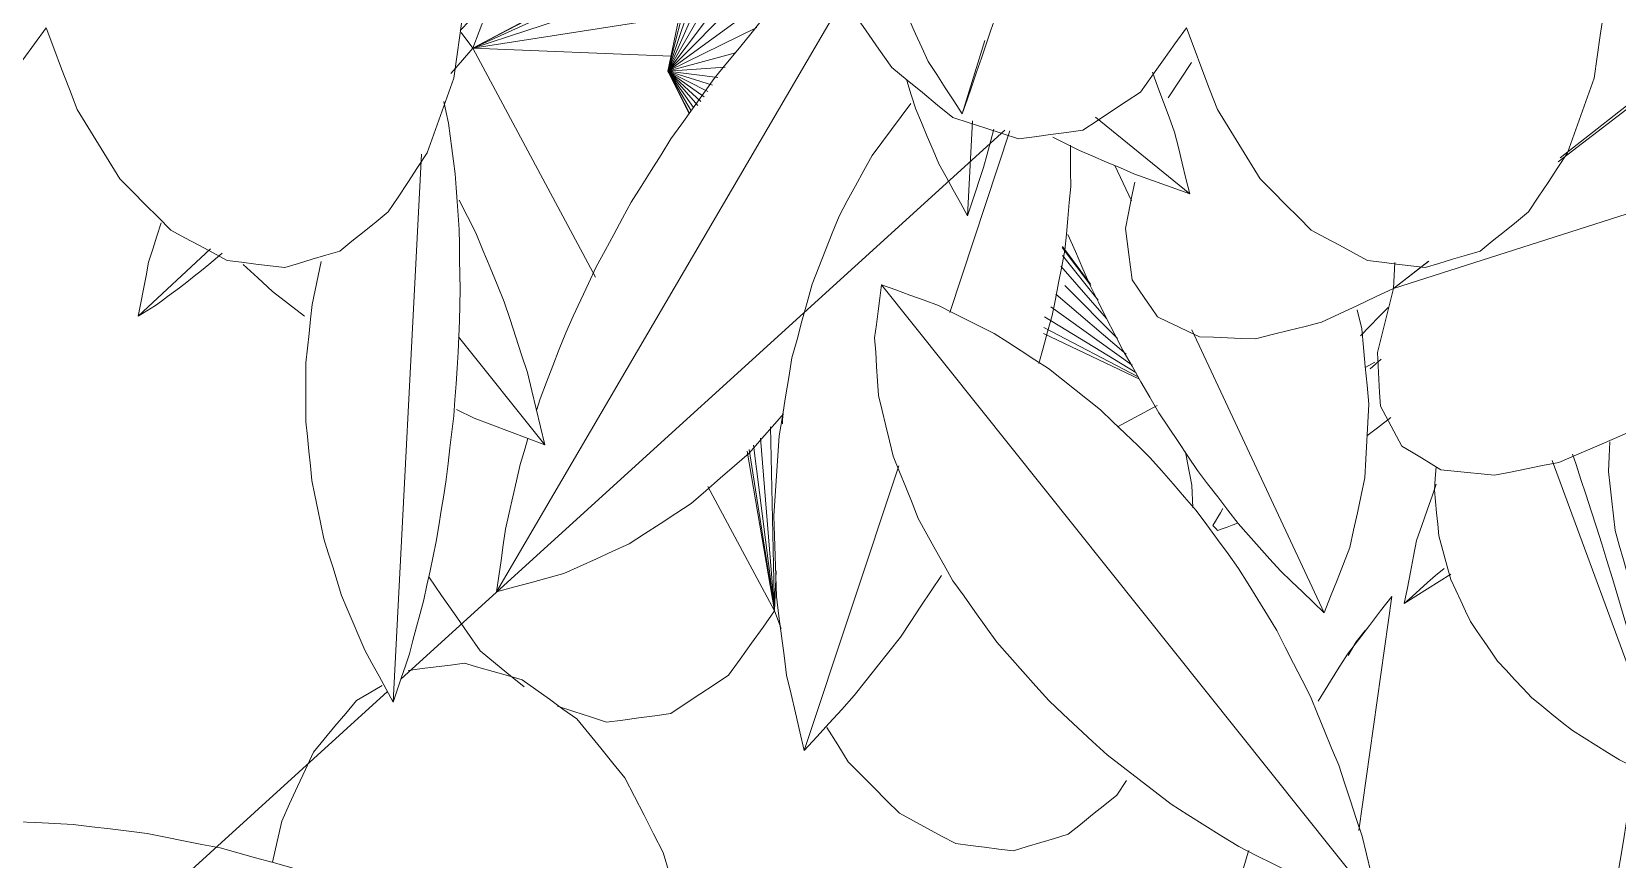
# Model space of a CAD drawing. Header units: metres. Extents: x 13.9 to 26.7, y -0.2 to 3.2.
# Drawn here: x 21.2077 to 21.3138, y 0.5195 to 0.5748 of the extents above; entities that cross this region are included whole.
import ezdxf

# ---------------------------------------------------------------- set-up
doc = ezdxf.new("R2010")
doc.units = ezdxf.units.M
doc.layers.add('Importações nas famílias', color=10, linetype='Continuous', lineweight=5)
doc.layers.add('Vegetação', color=7, linetype='Continuous', lineweight=5)

# ---------------------------------------------------------------- blocks, each defined once
blk = doc.blocks.new('Planta_pergolado_12200 - plantas pergolado_skp_Component_12-V2603-Corte 1')
at = {"layer": 'Importações nas famílias'}
for p, q in [((21.23654, 0.5819), (21.23741, 0.58222)), ((21.23741, 0.58222), (21.23832, 0.58245)), ((21.23645, 0.57589), (21.24076, 0.57991)), ((21.21486, 0.55581), (21.21969, 0.56031))]:
    blk.add_line(p, q, dxfattribs=at)
at = {"layer": 'Importações nas famílias', "flags": 128}
for points in [[(21.24072, 0.57935), (21.24001, 0.57861), (21.23929, 0.57786)], [(21.23929, 0.57786), (21.23854, 0.57711), (21.2378, 0.57635), (21.23705, 0.57559), (21.23639, 0.57492)], [(21.21556, 0.55943), (21.21584, 0.5603), (21.21611, 0.56117), (21.21639, 0.56205)], [(21.22047, 0.56003), (21.22016, 0.55977), (21.21958, 0.55928)], [(21.21486, 0.55581), (21.21503, 0.55671), (21.21521, 0.55762), (21.21539, 0.55852), (21.21556, 0.55943)], [(21.21958, 0.55928), (21.21909, 0.55888), (21.2186, 0.55849), (21.21811, 0.55809), (21.21762, 0.5577)], [(21.21762, 0.5577), (21.21722, 0.55741), (21.21682, 0.55712), (21.21643, 0.55682), (21.21603, 0.55653)], [(21.21603, 0.55653), (21.21574, 0.55635), (21.21544, 0.55617), (21.21515, 0.55599), (21.21486, 0.55581)]]:
    blk.add_lwpolyline(points, dxfattribs=at)
blk = doc.blocks.new('Planta_pergolado_12200 - plantas pergolado_skp_Component_12-V530-Corte 1')
at = {"layer": 'Importações nas famílias'}
blk.add_line((16.72985, 0.7385), (16.72796, 0.77516), dxfattribs=at)
at = {"layer": 'Importações nas famílias', "flags": 128}
for points in [[(16.72647, 0.77867), (16.72632, 0.77795), (16.72616, 0.77722)], [(16.72616, 0.77722), (16.72605, 0.77637), (16.72593, 0.77553), (16.72582, 0.77469), (16.72571, 0.77384)], [(16.72571, 0.77384), (16.72564, 0.77291), (16.72558, 0.77198), (16.72551, 0.77104), (16.72544, 0.77011)], [(16.72544, 0.77011), (16.72543, 0.76911), (16.72541, 0.7681), (16.72539, 0.7671), (16.72537, 0.7661)], [(16.73528, 0.7651), (16.73508, 0.76605), (16.73488, 0.76701), (16.73468, 0.76797)], [(16.72537, 0.7661), (16.7254, 0.76505), (16.72543, 0.76401), (16.72546, 0.76296), (16.7255, 0.76191)], [(16.73569, 0.7612), (16.73558, 0.76217), (16.73548, 0.76315), (16.73538, 0.76412), (16.73528, 0.7651)], [(16.7255, 0.76191), (16.72557, 0.76084), (16.72565, 0.75978), (16.72573, 0.75871), (16.72581, 0.75764)], [(16.73569, 0.75725), (16.73569, 0.75824), (16.73569, 0.75923), (16.73569, 0.76021), (16.73569, 0.7612)], [(16.72581, 0.75764), (16.72593, 0.75658), (16.72606, 0.75551), (16.72618, 0.75445), (16.72631, 0.75339)], [(16.73529, 0.75332), (16.73539, 0.7543), (16.73549, 0.75529), (16.73559, 0.75627), (16.73569, 0.75725)], [(16.72631, 0.75339), (16.72647, 0.75235), (16.72664, 0.75132), (16.72681, 0.75029), (16.72698, 0.74925)], [(16.7345, 0.74943), (16.73469, 0.75041), (16.73489, 0.75138), (16.73509, 0.75235), (16.73529, 0.75332)], [(16.72698, 0.74925), (16.72718, 0.74827), (16.72739, 0.74729), (16.7276, 0.74631), (16.7278, 0.74533)], [(16.73331, 0.74564), (16.73361, 0.74659), (16.7339, 0.74754), (16.7342, 0.74849), (16.7345, 0.74943)], [(16.73176, 0.74198), (16.73215, 0.7429), (16.73254, 0.74381), (16.73293, 0.74473), (16.73331, 0.74564)], [(16.7278, 0.74533), (16.72805, 0.74443), (16.72829, 0.74353), (16.72853, 0.74262), (16.72877, 0.74172)], [(16.72877, 0.74172), (16.72904, 0.74092), (16.72931, 0.74011), (16.72958, 0.7393), (16.72985, 0.7385)], [(16.72985, 0.7385), (16.73033, 0.73937), (16.7308, 0.74024), (16.73128, 0.74111), (16.73176, 0.74198)]]:
    blk.add_lwpolyline(points, dxfattribs=at)
blk = doc.blocks.new('Planta_pergolado_12200 - plantas pergolado_skp_Component_12-V2605-Corte 1')
at = {"layer": 'Importações nas famílias'}
for p, q in [((21.25663, 0.59058), (21.25736, 0.59062)), ((21.25563, 0.5881), (21.2536, 0.58975)), ((21.25971, 0.57973), (21.2592, 0.58035)), ((21.28518, 0.56399), (21.27889, 0.56912))]:
    blk.add_line(p, q, dxfattribs=at)
at = {"layer": 'Importações nas famílias', "flags": 128}
for points in [[(21.2536, 0.58975), (21.25436, 0.58996), (21.25512, 0.59016), (21.25587, 0.59037), (21.25663, 0.59058)], [(21.25458, 0.58726), (21.25433, 0.58788), (21.25409, 0.5885), (21.25385, 0.58912), (21.2536, 0.58975)], [(21.2621, 0.5773), (21.2615, 0.57791), (21.26091, 0.57852), (21.26031, 0.57912), (21.25971, 0.57973)], [(21.28268, 0.57214), (21.28305, 0.57114), (21.28342, 0.57013), (21.2838, 0.56913), (21.28417, 0.56812)], [(21.2778, 0.5669), (21.27692, 0.56735), (21.27603, 0.56779)], [(21.28417, 0.56812), (21.28442, 0.56709), (21.28468, 0.56606), (21.28493, 0.56502), (21.28518, 0.56399)], [(21.28145, 0.56534), (21.28054, 0.56573), (21.27962, 0.56612), (21.27871, 0.56651), (21.2778, 0.5669)], [(21.28518, 0.56399), (21.28425, 0.56433), (21.28332, 0.56467), (21.28238, 0.565), (21.28145, 0.56534)]]:
    blk.add_lwpolyline(points, dxfattribs=at)
blk = doc.blocks.new('Planta_pergolado_12200 - plantas pergolado_skp_Component_16-V2607-Corte 1')
for name in ['Planta_pergolado_12200 - plantas pergolado_skp_Component_12-V2605-Corte 1', 'Planta_pergolado_12200 - plantas pergolado_skp_Component_12-V2603-Corte 1']:
    blk.add_blockref(name, (0, 0))
at = {"extrusion": (0, 0, -1), "zscale": -0.9999999999999999}
blk.add_blockref('Planta_pergolado_12200 - plantas pergolado_skp_Component_12-V530-Corte 1', (-37.96177, -0.2085), dxfattribs=at)
blk = doc.blocks.new('Planta_pergolado_12200 - plantas pergolado_skp_Component_12-V338-Corte 1')
at = {"layer": 'Importações nas famílias'}
blk.add_line((16.61623, 1.18136), (16.6159, 1.18771), dxfattribs=at)
at = {"layer": 'Importações nas famílias', "flags": 128}
for points in [[(16.61969, 1.1885), (16.61999, 1.18945), (16.62028, 1.1904)], [(16.61814, 1.18484), (16.61853, 1.18576), (16.61892, 1.18667), (16.6193, 1.18759), (16.61969, 1.1885)], [(16.61446, 1.18716), (16.61467, 1.18639), (16.61491, 1.18548), (16.61515, 1.18458)], [(16.61515, 1.18458), (16.61542, 1.18378), (16.61569, 1.18297), (16.61596, 1.18217), (16.61623, 1.18136)], [(16.61623, 1.18136), (16.6167, 1.18223), (16.61718, 1.1831), (16.61766, 1.18397), (16.61814, 1.18484)]]:
    blk.add_lwpolyline(points, dxfattribs=at)
blk = doc.blocks.new('Planta_pergolado_12200 - plantas pergolado_skp_Component_16-V2611-Corte 1')
at = {"extrusion": (0, 0, -1), "zscale": -0.9999999999999996}
blk.add_blockref('Planta_pergolado_12200 - plantas pergolado_skp_Component_12-V338-Corte 1', (-37.88655, -0.61883), dxfattribs=at)
blk = doc.blocks.new('Planta_pergolado_12200 - plantas pergolado_skp_Component_12-V2654-Corte 1')
at = {"layer": 'Importações nas famílias'}
for p, q in [((21.29649, 0.52141), (21.29869, 0.53707)), ((21.29691, 0.53479), (21.29632, 0.53403)), ((21.29632, 0.53403), (21.29578, 0.53311)), ((21.28909, 0.51995), (21.28913, 0.52007)), ((21.29363, 0.50111), (21.29586, 0.51696)), ((21.28641, 0.49961), (21.28633, 0.50038))]:
    blk.add_line(p, q, dxfattribs=at)
at = {"layer": 'Importações nas famílias', "flags": 128}
for points in [[(21.29572, 0.5332), (21.29646, 0.53417), (21.2972, 0.53513), (21.29794, 0.5361), (21.29869, 0.53707)], [(21.29376, 0.53007), (21.29441, 0.53111), (21.29507, 0.53215), (21.29572, 0.5332)], [(21.28772, 0.51516), (21.28806, 0.51635), (21.2884, 0.51755), (21.28874, 0.51875), (21.28909, 0.51995)], [(21.28679, 0.51026), (21.28702, 0.51148), (21.28725, 0.51271), (21.28748, 0.51393), (21.28772, 0.51516)], [(21.28633, 0.50532), (21.28645, 0.50655), (21.28656, 0.50779), (21.28668, 0.50902), (21.28679, 0.51026)], [(21.28633, 0.50038), (21.28633, 0.50161), (21.28633, 0.50285), (21.28633, 0.50408), (21.28633, 0.50532)]]:
    blk.add_lwpolyline(points, dxfattribs=at)
blk = doc.blocks.new('Planta_pergolado_12200 - plantas pergolado_skp_Component_12-V94-Corte 1')
at = {"layer": 'Importações nas famílias'}
for p, q in [((16.66059, 0.42591), (16.66699, 0.44325)), ((16.66161, 0.4228), (16.66249, 0.42323))]:
    blk.add_line(p, q, dxfattribs=at)
at = {"layer": 'Importações nas famílias', "flags": 128}
for points in [[(16.66562, 0.44369), (16.66539, 0.443), (16.66506, 0.442), (16.66473, 0.44101)], [(16.67486, 0.44128), (16.6748, 0.44206), (16.67475, 0.44284)], [(16.67456, 0.43823), (16.67464, 0.43899), (16.67471, 0.43975), (16.67479, 0.44052), (16.67486, 0.44128)], [(16.66473, 0.44101), (16.66438, 0.4399), (16.66402, 0.43879), (16.66367, 0.43768), (16.66332, 0.43656)], [(16.67376, 0.43529), (16.67396, 0.43602), (16.67416, 0.43676), (16.67436, 0.43749), (16.67456, 0.43823)], [(16.66332, 0.43656), (16.66296, 0.43536), (16.6626, 0.43416), (16.66224, 0.43296), (16.66187, 0.43176)], [(16.67244, 0.43248), (16.67277, 0.43318), (16.6731, 0.43388), (16.67343, 0.43458), (16.67376, 0.43529)], [(16.66187, 0.43176), (16.66151, 0.4305), (16.66114, 0.42924), (16.66078, 0.42798), (16.66041, 0.42671)], [(16.67063, 0.42984), (16.67109, 0.4305), (16.67154, 0.43116), (16.67199, 0.43182), (16.67244, 0.43248)], [(16.66836, 0.4274), (16.66893, 0.42801), (16.6695, 0.42862), (16.67007, 0.42923), (16.67063, 0.42984)], [(16.66563, 0.42519), (16.66631, 0.42574), (16.667, 0.4263), (16.66768, 0.42685), (16.66836, 0.4274)], [(16.66249, 0.42323), (16.66328, 0.42372), (16.66406, 0.42421), (16.66485, 0.4247), (16.66563, 0.42519)]]:
    blk.add_lwpolyline(points, dxfattribs=at)
blk = doc.blocks.new('Planta_pergolado_12200 - plantas pergolado_skp_Component_17-V2655-Corte 1')
at = {"layer": 'Importações nas famílias'}
for p, q in [((21.32161, 0.57522), (21.30982, 0.56614)), ((21.30994, 0.5664), (21.32135, 0.57534)), ((21.2988, 0.55766), (21.3338, 0.56886)), ((21.30117, 0.55949), (21.2988, 0.55766)), ((21.2988, 0.55766), (21.30112, 0.55948)), ((21.29889, 0.55941), (21.2988, 0.55766))]:
    blk.add_line(p, q, dxfattribs=at)
at = {"layer": 'Importações nas famílias', "flags": 128}
for points in [[(21.28374, 0.57042), (21.28451, 0.5716), (21.28529, 0.57278)], [(21.28088, 0.56167), (21.28109, 0.56271), (21.28129, 0.56375), (21.2815, 0.56478)], [(21.28133, 0.55824), (21.28122, 0.5591), (21.28111, 0.55995), (21.28099, 0.56081), (21.28088, 0.56167)], [(21.28302, 0.55577), (21.2826, 0.55639), (21.28218, 0.557), (21.28175, 0.55762), (21.28133, 0.55824)], [(21.2988, 0.55766), (21.2976, 0.5571), (21.2964, 0.55653), (21.2952, 0.55597), (21.294, 0.55541)], [(21.29773, 0.55339), (21.298, 0.55446), (21.29827, 0.55553), (21.29853, 0.5566), (21.2988, 0.55766)], [(21.28583, 0.55443), (21.28513, 0.55476), (21.28443, 0.5551), (21.28372, 0.55543), (21.28302, 0.55577)], [(21.294, 0.55541), (21.2929, 0.55513), (21.29179, 0.55485), (21.29069, 0.55458), (21.28958, 0.5543)], [(21.28958, 0.5543), (21.28864, 0.55433), (21.28771, 0.55436), (21.28677, 0.5544), (21.28583, 0.55443)], [(21.29793, 0.5498), (21.29788, 0.5507), (21.29783, 0.5516), (21.29778, 0.5525), (21.29773, 0.55339)], [(21.29937, 0.54712), (21.29901, 0.54779), (21.29865, 0.54846), (21.29829, 0.54913), (21.29793, 0.5498)], [(21.30197, 0.54554), (21.30132, 0.54594), (21.30067, 0.54633), (21.30002, 0.54673), (21.29937, 0.54712)], [(21.31461, 0.54807), (21.31342, 0.54756), (21.31224, 0.54705), (21.31105, 0.54654), (21.30986, 0.54603)], [(21.30555, 0.54517), (21.30466, 0.54527), (21.30376, 0.54536), (21.30287, 0.54545), (21.30197, 0.54554)], [(21.30986, 0.54603), (21.30878, 0.54582), (21.30771, 0.5456), (21.30663, 0.54539), (21.30555, 0.54517)]]:
    blk.add_lwpolyline(points, dxfattribs=at)
blk = doc.blocks.new('Planta_pergolado_12200 - plantas pergolado_skp_Component_16-V2656-Corte 1')
for name in ['Planta_pergolado_12200 - plantas pergolado_skp_Component_17-V2655-Corte 1', 'Planta_pergolado_12200 - plantas pergolado_skp_Component_12-V2654-Corte 1']:
    blk.add_blockref(name, (0, 0))
at = {"extrusion": (0, 0, -1), "zscale": -1}
blk.add_blockref('Planta_pergolado_12200 - plantas pergolado_skp_Component_12-V94-Corte 1', (-37.9764, 0.1029), dxfattribs=at)
blk = doc.blocks.new('Planta_pergolado_12200 - plantas pergolado_skp_-V2661-Corte 1')
at = {"layer": 'Importações nas famílias'}
for p, q in [((21.27281, 0.56826), (21.23246, 0.53156)), ((21.23153, 0.53071), (21.21105, 0.51208))]:
    blk.add_line(p, q, dxfattribs=at)
blk.add_blockref('Planta_pergolado_12200 - plantas pergolado_skp_Component_16-V2656-Corte 1', (0, 0))
blk = doc.blocks.new('Planta_pergolado_12200 - plantas pergolado_skp_-V2662-Corte 1')
for name in ['Planta_pergolado_12200 - plantas pergolado_skp_-V2661-Corte 1', 'Planta_pergolado_12200 - plantas pergolado_skp_Component_16-V2611-Corte 1', 'Planta_pergolado_12200 - plantas pergolado_skp_Component_16-V2607-Corte 1']:
    blk.add_blockref(name, (0, 0))
blk = doc.blocks.new('Planta_pergolado_12200 - plantas pergolado_skp_Component_12-V154-Corte 1')
at = {"layer": 'Importações nas famílias'}
for p, q in [((16.62168, 0.59755), (16.62189, 0.5966)), ((16.61658, 0.57757), (16.61507, 0.58247))]:
    blk.add_line(p, q, dxfattribs=at)
at = {"layer": 'Importações nas famílias', "flags": 128}
for points in [[(16.62189, 0.5966), (16.62194, 0.59561), (16.62199, 0.59463), (16.62204, 0.59365), (16.62209, 0.59266)], [(16.62209, 0.59266), (16.62198, 0.59167), (16.62186, 0.59068), (16.62175, 0.58969), (16.62164, 0.5887)], [(16.62164, 0.5887), (16.62136, 0.58773), (16.62109, 0.58675), (16.62082, 0.58578), (16.62055, 0.5848)], [(16.61402, 0.58505), (16.61371, 0.58599), (16.6134, 0.5869)], [(16.6153, 0.58129), (16.61498, 0.58223), (16.61466, 0.58317), (16.61434, 0.58411), (16.61402, 0.58505)], [(16.62055, 0.5848), (16.62012, 0.58387), (16.6197, 0.58293), (16.61928, 0.582), (16.61885, 0.58106)], [(16.61658, 0.57757), (16.61626, 0.5785), (16.61594, 0.57943), (16.61562, 0.58036), (16.6153, 0.58129)], [(16.61885, 0.58106), (16.61828, 0.58019), (16.61772, 0.57932), (16.61715, 0.57844), (16.61658, 0.57757)]]:
    blk.add_lwpolyline(points, dxfattribs=at)
blk = doc.blocks.new('Planta_pergolado_12200 - plantas pergolado_skp_Component_16-V2686-Corte 1')
at = {"extrusion": (0, 0, -1), "zscale": -0.9999999999999998}
blk.add_blockref('Planta_pergolado_12200 - plantas pergolado_skp_Component_12-V154-Corte 1', (-37.88655, -0.00822), dxfattribs=at)
blk = doc.blocks.new('Planta_pergolado_12200 - plantas pergolado_skp_Component_17-V2714-Corte 1')
at = {"layer": 'Importações nas famílias', "flags": 128}
for points in [[(21.23596, 0.57174), (21.23617, 0.57317), (21.23638, 0.5746), (21.23658, 0.57603), (21.23679, 0.57746)], [(21.20563, 0.5708), (21.2064, 0.57188), (21.20716, 0.57296), (21.20793, 0.57403), (21.2087, 0.57511)], [(21.2087, 0.57511), (21.20922, 0.57374), (21.20974, 0.57237), (21.21026, 0.571), (21.21078, 0.56963)], [(21.23419, 0.56673), (21.23463, 0.56798), (21.23508, 0.56924), (21.23552, 0.57049), (21.23596, 0.57174)], [(21.21078, 0.56963), (21.21149, 0.56847), (21.2122, 0.56732), (21.21292, 0.56616), (21.21363, 0.56501)], [(21.23159, 0.56279), (21.23224, 0.56377), (21.23289, 0.56476), (21.23354, 0.56575), (21.23419, 0.56673)], [(21.21363, 0.56501), (21.21448, 0.56415), (21.21534, 0.56329), (21.2162, 0.56243), (21.21705, 0.56157)], [(21.22834, 0.56017), (21.22915, 0.56083), (21.22997, 0.56148), (21.23078, 0.56213), (21.23159, 0.56279)], [(21.21705, 0.56157), (21.21799, 0.56106), (21.21893, 0.56056), (21.21987, 0.56005), (21.22082, 0.55954)], [(21.22467, 0.55907), (21.22559, 0.55934), (21.2265, 0.55962), (21.22742, 0.5599), (21.22834, 0.56017)], [(21.22082, 0.55954), (21.22178, 0.55942), (21.22274, 0.5593), (21.2237, 0.55918), (21.22467, 0.55907)]]:
    blk.add_lwpolyline(points, dxfattribs=at)
blk = doc.blocks.new('Planta_pergolado_12200 - plantas pergolado_skp_Component_16-V2715-Corte 1')
blk.add_blockref('Planta_pergolado_12200 - plantas pergolado_skp_Component_17-V2714-Corte 1', (0, 0))
blk = doc.blocks.new('Planta_pergolado_12200 - plantas pergolado_skp_Component_12-V97-Corte 1')
at = {"layer": 'Importações nas famílias'}
blk.add_line((16.61178, 0.38413), (16.62818, 0.33468), dxfattribs=at)
at = {"layer": 'Importações nas famílias', "flags": 128}
for points in [[(16.61178, 0.38413), (16.61155, 0.38321), (16.61132, 0.38229), (16.6111, 0.38137), (16.61087, 0.38045)], [(16.61505, 0.38285), (16.61423, 0.38317), (16.61342, 0.38349), (16.6126, 0.38381), (16.61178, 0.38413)], [(16.61817, 0.38078), (16.61739, 0.3813), (16.61661, 0.38182), (16.61583, 0.38233), (16.61505, 0.38285)], [(16.62105, 0.37798), (16.62033, 0.37868), (16.61961, 0.37938), (16.61889, 0.38008), (16.61817, 0.38078)], [(16.61087, 0.38045), (16.61075, 0.37947), (16.61063, 0.37849), (16.61051, 0.37751), (16.61039, 0.37653)], [(16.62363, 0.37451), (16.62299, 0.37538), (16.62234, 0.37624), (16.6217, 0.37711), (16.62105, 0.37798)], [(16.61039, 0.37653), (16.61038, 0.3755), (16.61038, 0.37447), (16.61037, 0.37344), (16.61036, 0.37242)], [(16.62585, 0.37045), (16.6253, 0.37146), (16.62474, 0.37248), (16.62419, 0.37349), (16.62363, 0.37451)], [(16.61036, 0.37242), (16.61046, 0.37135), (16.61056, 0.37029), (16.61066, 0.36922), (16.61075, 0.36816)], [(16.62765, 0.36589), (16.6272, 0.36703), (16.62675, 0.36817), (16.6263, 0.36931), (16.62585, 0.37045)], [(16.61075, 0.36816), (16.61096, 0.36707), (16.61117, 0.36599), (16.61138, 0.3649), (16.61159, 0.36381)], [(16.629, 0.36095), (16.62866, 0.36219), (16.62833, 0.36342), (16.62799, 0.36466), (16.62765, 0.36589)], [(16.61159, 0.36381), (16.6119, 0.36271), (16.61221, 0.36161), (16.61253, 0.36051), (16.61284, 0.35941)], [(16.62986, 0.35574), (16.62964, 0.35705), (16.62943, 0.35835), (16.62921, 0.35965), (16.629, 0.36095)], [(16.61284, 0.35941), (16.61326, 0.35831), (16.61367, 0.35721), (16.61409, 0.35611), (16.61451, 0.35501)], [(16.63021, 0.35039), (16.63012, 0.35173), (16.63003, 0.35307), (16.62995, 0.35441), (16.62986, 0.35574)], [(16.61451, 0.35501), (16.61502, 0.35392), (16.61553, 0.35283), (16.61605, 0.35174), (16.61656, 0.35066)], [(16.61656, 0.35066), (16.61717, 0.34959), (16.61777, 0.34853), (16.61838, 0.34746), (16.61899, 0.3464)], [(16.63004, 0.34501), (16.63008, 0.34635), (16.63012, 0.3477), (16.63017, 0.34904), (16.63021, 0.35039)], [(16.61899, 0.3464), (16.61968, 0.34537), (16.62037, 0.34435), (16.62106, 0.34332), (16.62175, 0.34229)], [(16.62936, 0.33973), (16.62953, 0.34105), (16.6297, 0.34237), (16.62987, 0.34369), (16.63004, 0.34501)], [(16.62175, 0.34229), (16.62252, 0.34131), (16.62329, 0.34033), (16.62406, 0.33935), (16.62483, 0.33837)], [(16.62818, 0.33468), (16.62848, 0.33595), (16.62877, 0.33721), (16.62906, 0.33847), (16.62936, 0.33973)], [(16.62483, 0.33837), (16.62567, 0.33745), (16.62651, 0.33653), (16.62734, 0.33561), (16.62818, 0.33468)]]:
    blk.add_lwpolyline(points, dxfattribs=at)
blk = doc.blocks.new('Planta_pergolado_12200 - plantas pergolado_skp_Component_12-V98-Corte 1')
at = {"layer": 'Importações nas famílias'}
blk.add_line((16.67882, 0.39686), (16.64552, 0.35514), dxfattribs=at)
at = {"layer": 'Importações nas famílias', "flags": 128}
for points in [[(16.67882, 0.39686), (16.67787, 0.39651), (16.67692, 0.39617), (16.67597, 0.39582), (16.67502, 0.39547)], [(16.67928, 0.3933), (16.67916, 0.39419), (16.67905, 0.39508), (16.67893, 0.39597), (16.67882, 0.39686)], [(16.67502, 0.39547), (16.67409, 0.395), (16.67316, 0.39453), (16.67222, 0.39406), (16.67129, 0.3936)], [(16.67129, 0.3936), (16.67038, 0.39301), (16.66948, 0.39243), (16.66857, 0.39184), (16.66766, 0.39126)], [(16.67902, 0.38945), (16.67908, 0.39041), (16.67915, 0.39138), (16.67921, 0.39234), (16.67928, 0.3933)], [(16.66766, 0.39126), (16.66679, 0.39057), (16.66592, 0.38987), (16.66504, 0.38918), (16.66417, 0.38849)], [(16.67804, 0.38539), (16.67828, 0.38641), (16.67853, 0.38742), (16.67877, 0.38844), (16.67902, 0.38945)], [(16.66417, 0.38849), (16.66335, 0.38769), (16.66252, 0.3869), (16.66169, 0.3861), (16.66087, 0.38531)], [(16.66087, 0.38531), (16.66009, 0.38442), (16.65932, 0.38354), (16.65855, 0.38265), (16.65778, 0.38176)], [(16.67637, 0.38123), (16.67678, 0.38227), (16.6772, 0.38331), (16.67762, 0.38435), (16.67804, 0.38539)], [(16.65778, 0.38176), (16.65707, 0.38079), (16.65636, 0.37982), (16.65565, 0.37885), (16.65494, 0.37788)], [(16.67404, 0.37704), (16.67462, 0.37809), (16.6752, 0.37913), (16.67578, 0.38018), (16.67637, 0.38123)], [(16.65494, 0.37788), (16.6543, 0.37684), (16.65366, 0.3758), (16.65302, 0.37476), (16.65239, 0.37372)], [(16.67111, 0.37295), (16.67184, 0.37397), (16.67257, 0.375), (16.6733, 0.37602), (16.67404, 0.37704)], [(16.65239, 0.37372), (16.65182, 0.37262), (16.65126, 0.37152), (16.6507, 0.37041), (16.65014, 0.36931)], [(16.66764, 0.36904), (16.66851, 0.37001), (16.66938, 0.37099), (16.67024, 0.37197), (16.67111, 0.37295)], [(16.65014, 0.36931), (16.64967, 0.36816), (16.64919, 0.36701), (16.64872, 0.36586), (16.64824, 0.36471)], [(16.66373, 0.3654), (16.66471, 0.36631), (16.66569, 0.36722), (16.66667, 0.36813), (16.66764, 0.36904)], [(16.65946, 0.36212), (16.66053, 0.36294), (16.6616, 0.36376), (16.66266, 0.36458), (16.66373, 0.3654)], [(16.64824, 0.36471), (16.64785, 0.36353), (16.64747, 0.36234), (16.64708, 0.36116), (16.64669, 0.35997)], [(16.65493, 0.35927), (16.65606, 0.35998), (16.65719, 0.36069), (16.65833, 0.3614), (16.65946, 0.36212)], [(16.64669, 0.35997), (16.6464, 0.35876), (16.64611, 0.35756), (16.64581, 0.35635), (16.64552, 0.35514)], [(16.65025, 0.35693), (16.65142, 0.35751), (16.65259, 0.3581), (16.65376, 0.35868), (16.65493, 0.35927)], [(16.64552, 0.35514), (16.6467, 0.35559), (16.64788, 0.35604), (16.64906, 0.35648), (16.65025, 0.35693)]]:
    blk.add_lwpolyline(points, dxfattribs=at)
blk = doc.blocks.new('Planta_pergolado_12200 - plantas pergolado_skp_Component_16-V2717-Corte 1')
at = {"extrusion": (0, 0, -1), "zscale": -1}
for name in ['Planta_pergolado_12200 - plantas pergolado_skp_Component_12-V98-Corte 1', 'Planta_pergolado_12200 - plantas pergolado_skp_Component_12-V97-Corte 1']:
    blk.add_blockref(name, (-37.94339, 0.16106), dxfattribs=at)
blk = doc.blocks.new('Planta_pergolado_12200 - plantas pergolado_skp_Component_17-V2724-Corte 1')
at = {"layer": 'Importações nas famílias', "flags": 128}
for points in [[(21.26182, 0.57739), (21.26268, 0.57615), (21.26354, 0.57491), (21.2644, 0.57368), (21.26526, 0.57244)], [(21.31222, 0.57174), (21.31242, 0.57317), (21.31263, 0.5746), (21.31284, 0.57603), (21.31304, 0.57746)], [(21.28188, 0.5708), (21.28265, 0.57188), (21.28342, 0.57296), (21.28419, 0.57403), (21.28496, 0.57511)], [(21.28496, 0.57511), (21.28548, 0.57374), (21.286, 0.57237), (21.28651, 0.571), (21.28703, 0.56963)], [(21.26526, 0.57244), (21.26628, 0.57161), (21.2673, 0.57077), (21.26832, 0.56994), (21.26935, 0.5691)], [(21.31044, 0.56673), (21.31089, 0.56798), (21.31133, 0.56924), (21.31177, 0.57049), (21.31222, 0.57174)], [(21.27803, 0.56825), (21.27899, 0.56889), (21.27995, 0.56953), (21.28092, 0.57017), (21.28188, 0.5708)], [(21.28703, 0.56963), (21.28775, 0.56847), (21.28846, 0.56732), (21.28917, 0.56616), (21.28988, 0.56501)], [(21.26935, 0.5691), (21.27044, 0.56875), (21.27154, 0.56839), (21.27263, 0.56803), (21.27373, 0.56767)], [(21.27373, 0.56767), (21.2748, 0.56781), (21.27588, 0.56796), (21.27695, 0.5681), (21.27803, 0.56825)], [(21.30784, 0.56279), (21.30849, 0.56377), (21.30914, 0.56476), (21.30979, 0.56575), (21.31044, 0.56673)], [(21.28988, 0.56501), (21.29074, 0.56415), (21.29159, 0.56329), (21.29245, 0.56243), (21.2933, 0.56157)], [(21.3046, 0.56017), (21.30541, 0.56083), (21.30622, 0.56148), (21.30703, 0.56213), (21.30784, 0.56279)], [(21.2933, 0.56157), (21.29425, 0.56106), (21.29519, 0.56056), (21.29613, 0.56005), (21.29707, 0.55954)], [(21.30092, 0.55907), (21.30184, 0.55934), (21.30276, 0.55962), (21.30368, 0.5599), (21.3046, 0.56017)], [(21.29707, 0.55954), (21.29803, 0.55942), (21.299, 0.5593), (21.29996, 0.55918), (21.30092, 0.55907)]]:
    blk.add_lwpolyline(points, dxfattribs=at)
blk = doc.blocks.new('Planta_pergolado_12200 - plantas pergolado_skp_Component_16-V2725-Corte 1')
blk.add_blockref('Planta_pergolado_12200 - plantas pergolado_skp_Component_17-V2724-Corte 1', (0, 0))
blk = doc.blocks.new('Planta_pergolado_12200 - plantas pergolado_skp_-V2728-Corte 1')
for name in ['Planta_pergolado_12200 - plantas pergolado_skp_Component_16-V2715-Corte 1', 'Planta_pergolado_12200 - plantas pergolado_skp_Component_16-V2725-Corte 1', 'Planta_pergolado_12200 - plantas pergolado_skp_Component_16-V2717-Corte 1']:
    blk.add_blockref(name, (0, 0))
blk = doc.blocks.new('Planta_pergolado_12200 - plantas pergolado_skp_-V2729-Corte 1')
for name in ['Planta_pergolado_12200 - plantas pergolado_skp_-V2728-Corte 1', 'Planta_pergolado_12200 - plantas pergolado_skp_Component_16-V2686-Corte 1']:
    blk.add_blockref(name, (0, 0))
blk = doc.blocks.new('Planta_pergolado_12200 - plantas pergolado_skp_Component_12-V233-Corte 1')
at = {"layer": 'Importações nas famílias', "flags": 128}
for points in [[(16.57327, 0.55562), (16.57332, 0.55464), (16.57337, 0.55365)], [(16.57337, 0.55365), (16.57326, 0.55266), (16.57314, 0.55167), (16.57303, 0.55068), (16.57292, 0.54969)], [(16.57292, 0.54969), (16.57265, 0.54872), (16.57237, 0.54774), (16.5721, 0.54677), (16.57183, 0.54579)], [(16.5652, 0.54636), (16.56499, 0.54698), (16.56468, 0.54789)], [(16.57183, 0.54579), (16.57141, 0.54486), (16.57098, 0.54392), (16.57056, 0.54299), (16.57013, 0.54205)], [(16.57013, 0.54205), (16.56957, 0.54118), (16.56909, 0.54045)]]:
    blk.add_lwpolyline(points, dxfattribs=at)
blk = doc.blocks.new('Planta_pergolado_12200 - plantas pergolado_skp_Component_12-V234-Corte 1')
at = {"layer": 'Importações nas famílias'}
for p, q in [((16.58494, 0.54668), (16.58435, 0.54716)), ((16.58702, 0.54481), (16.5839, 0.54677))]:
    blk.add_line(p, q, dxfattribs=at)
at = {"layer": 'Importações nas famílias', "flags": 128}
for points in [[(16.58488, 0.55279), (16.58514, 0.55206), (16.58549, 0.55105), (16.58585, 0.55004), (16.5862, 0.54902)], [(16.5862, 0.54902), (16.58641, 0.54797), (16.58661, 0.54692), (16.58681, 0.54586), (16.58702, 0.54481)], [(16.58702, 0.54481), (16.5865, 0.54528), (16.58598, 0.54574), (16.58546, 0.54621), (16.58494, 0.54668)]]:
    blk.add_lwpolyline(points, dxfattribs=at)
blk = doc.blocks.new('Planta_pergolado_12200 - plantas pergolado_skp_Component_17-V2746-Corte 1')
at = {"layer": 'Importações nas famílias'}
for p, q in [((21.29696, 0.55241), (21.29755, 0.55274)), ((21.29798, 0.55293), (21.29724, 0.5523))]:
    blk.add_line(p, q, dxfattribs=at)
at = {"layer": 'Importações nas famílias', "flags": 128}
for points in [[(21.29844, 0.5564), (21.29783, 0.55577), (21.29722, 0.55514), (21.29661, 0.55451)], [(21.29702, 0.5478), (21.29773, 0.54835), (21.29862, 0.54904)], [(21.2874, 0.54294), (21.28723, 0.54266), (21.28707, 0.54238), (21.2869, 0.5421), (21.28673, 0.54182)], [(21.28673, 0.54182), (21.28681, 0.54173), (21.28689, 0.54165), (21.28697, 0.54156), (21.28704, 0.54148)], [(21.28704, 0.54148), (21.28736, 0.5416), (21.28769, 0.54171), (21.28801, 0.54183), (21.28833, 0.54195)]]:
    blk.add_lwpolyline(points, dxfattribs=at)
blk = doc.blocks.new('Planta_pergolado_12200 - plantas pergolado_skp_Component_16-V2747-Corte 1')
blk.add_blockref('Planta_pergolado_12200 - plantas pergolado_skp_Component_17-V2746-Corte 1', (0, 0))
at = {"extrusion": (0, 0, -1)}
for name, zscale in [('Planta_pergolado_12200 - plantas pergolado_skp_Component_12-V233-Corte 1', -0.9999999999999998), ('Planta_pergolado_12200 - plantas pergolado_skp_Component_12-V234-Corte 1', -1)]:
    blk.add_blockref(name, (-37.88655, -0.00822), dxfattribs=dict(at, zscale=zscale))
blk = doc.blocks.new('Planta_pergolado_12200 - plantas pergolado_skp_Component_12-V2786-Corte 1')
at = {"layer": 'Importações nas famílias'}
for p, q in [((21.23883, 0.53737), (21.26222, 0.57738)), ((21.2415, 0.5495), (21.24174, 0.55028))]:
    blk.add_line(p, q, dxfattribs=at)
at = {"layer": 'Importações nas famílias', "flags": 128}
for points in [[(21.25652, 0.57556), (21.25735, 0.57646), (21.25818, 0.57735), (21.25901, 0.57825), (21.25985, 0.57915)], [(21.25339, 0.57172), (21.25417, 0.57268), (21.25496, 0.57364), (21.25574, 0.5746), (21.25652, 0.57556)], [(21.25049, 0.56767), (21.25121, 0.56868), (21.25194, 0.56969), (21.25266, 0.5707), (21.25339, 0.57172)], [(21.24784, 0.56345), (21.2485, 0.5645), (21.24916, 0.56556), (21.24983, 0.56661), (21.25049, 0.56767)], [(21.24549, 0.55911), (21.24608, 0.5602), (21.24666, 0.56128), (21.24725, 0.56237), (21.24784, 0.56345)], [(21.24345, 0.55471), (21.24396, 0.55581), (21.24447, 0.55691), (21.24498, 0.55801), (21.24549, 0.55911)], [(21.24174, 0.55028), (21.24217, 0.55139), (21.2426, 0.5525), (21.24302, 0.5536), (21.24345, 0.55471)], [(21.25802, 0.54929), (21.25743, 0.54862), (21.25657, 0.54763), (21.25571, 0.54665)], [(21.2404, 0.54589), (21.24073, 0.54699), (21.24093, 0.54763)], [(21.25571, 0.54665), (21.25474, 0.54581), (21.25378, 0.54497), (21.25282, 0.54413), (21.25185, 0.54329)], [(21.23942, 0.54157), (21.23967, 0.54265), (21.23991, 0.54373), (21.24016, 0.54481), (21.2404, 0.54589)], [(21.25185, 0.54329), (21.25081, 0.54261), (21.24977, 0.54193), (21.24873, 0.54126), (21.24769, 0.54058)], [(21.23883, 0.53737), (21.23898, 0.53842), (21.23913, 0.53947), (21.23928, 0.54052), (21.23942, 0.54157)], [(21.24769, 0.54058), (21.2466, 0.54009), (21.2455, 0.53959), (21.24441, 0.53909), (21.24332, 0.5386)], [(21.24332, 0.5386), (21.2422, 0.53829), (21.24108, 0.53798), (21.23995, 0.53768), (21.23883, 0.53737)]]:
    blk.add_lwpolyline(points, dxfattribs=at)
blk = doc.blocks.new('Planta_pergolado_12200 - plantas pergolado_skp_Component_12-V292-Corte 1')
at = {"layer": 'Importações nas famílias'}
for p, q in [((16.60527, 0.57176), (16.60637, 0.57412)), ((16.59018, 0.56445), (16.58987, 0.56319)), ((16.59237, 0.5442), (16.60122, 0.56312))]:
    blk.add_line(p, q, dxfattribs=at)
at = {"layer": 'Importações nas famílias', "flags": 128}
for points in [[(16.60803, 0.56608), (16.60852, 0.56721), (16.60901, 0.56835), (16.60951, 0.56949)], [(16.60583, 0.56171), (16.60638, 0.5628), (16.60693, 0.56389), (16.60748, 0.56498), (16.60803, 0.56608)], [(16.58987, 0.56319), (16.58975, 0.56193), (16.58963, 0.56067), (16.58951, 0.55941), (16.58939, 0.55815)], [(16.60343, 0.55757), (16.60403, 0.55861), (16.60463, 0.55964), (16.60523, 0.56068), (16.60583, 0.56171)], [(16.58939, 0.55815), (16.58946, 0.55692), (16.58952, 0.55569), (16.58959, 0.55446), (16.58966, 0.55323)], [(16.60086, 0.55371), (16.6015, 0.55468), (16.60214, 0.55564), (16.60279, 0.55661), (16.60343, 0.55757)], [(16.59813, 0.55017), (16.59882, 0.55106), (16.5995, 0.55194), (16.60018, 0.55283), (16.60086, 0.55371)], [(16.58966, 0.55323), (16.58991, 0.55206), (16.59016, 0.55089), (16.59041, 0.54972), (16.59066, 0.54855)], [(16.5953, 0.54699), (16.59601, 0.54779), (16.59672, 0.54858), (16.59743, 0.54938), (16.59813, 0.55017)], [(16.59066, 0.54855), (16.59109, 0.54746), (16.59152, 0.54637), (16.59195, 0.54529), (16.59237, 0.5442)], [(16.59237, 0.5442), (16.59311, 0.5449), (16.59384, 0.5456), (16.59457, 0.54629), (16.5953, 0.54699)]]:
    blk.add_lwpolyline(points, dxfattribs=at)
blk = doc.blocks.new('Planta_pergolado_12200 - plantas pergolado_skp_Component_17-V2788-Corte 1')
at = {"layer": 'Importações nas famílias'}
for p, q in [((21.24668, 0.59865), (21.24962, 0.60642)), ((21.25214, 0.60613), (21.25306, 0.59845)), ((21.2532, 0.59857), (21.25221, 0.60609)), ((21.25431, 0.58803), (21.25449, 0.58648)), ((21.25225, 0.58152), (21.24677, 0.57868)), ((21.25231, 0.58173), (21.24681, 0.57882)), ((21.25143, 0.58013), (21.24655, 0.57794)), ((21.25028, 0.57221), (21.25847, 0.58043)), ((21.25028, 0.57221), (21.2602, 0.57943)), ((21.2514, 0.57836), (21.24653, 0.57678)), ((21.25028, 0.57221), (21.25464, 0.57801)), ((21.23724, 0.57375), (21.23861, 0.57738)), ((21.24309, 0.57678), (21.23724, 0.57375)), ((21.24296, 0.57678), (21.23724, 0.57375)), ((21.24384, 0.57672), (21.23724, 0.57375)), ((21.24434, 0.57606), (21.23724, 0.57375)), ((21.25086, 0.57585), (21.23724, 0.57375)), ((21.25028, 0.57221), (21.25291, 0.57678)), ((21.25028, 0.57221), (21.25216, 0.57645)), ((21.25028, 0.57221), (21.2516, 0.5761)), ((21.25028, 0.57221), (21.25122, 0.57586)), ((21.25028, 0.57221), (21.25101, 0.57573)), ((21.23646, 0.5748), (21.23724, 0.57375)), ((21.25624, 0.57512), (21.25028, 0.57221)), ((21.23724, 0.57375), (21.24545, 0.55843)), ((21.2505, 0.5732), (21.23724, 0.57375)), ((21.25028, 0.57221), (21.25481, 0.57344)), ((21.25412, 0.57248), (21.25028, 0.57221)), ((21.252, 0.56978), (21.25028, 0.57221)), ((21.25028, 0.57221), (21.2527, 0.57049)), ((21.25296, 0.57085), (21.25028, 0.57221)), ((21.25028, 0.57221), (21.25326, 0.57127)), ((21.25363, 0.57179), (21.25028, 0.57221)), ((21.25028, 0.57221), (21.25248, 0.57018)), ((21.25028, 0.57221), (21.25228, 0.5699)), ((21.25028, 0.57221), (21.25185, 0.56956)), ((21.25028, 0.57221), (21.25174, 0.56939)), ((21.25028, 0.57221), (21.2517, 0.56934)), ((21.27857, 0.55787), (21.27665, 0.56041)), ((21.27855, 0.55796), (21.27667, 0.56047)), ((21.27905, 0.55689), (21.27667, 0.55987)), ((21.27962, 0.55567), (21.27657, 0.55917)), ((21.28035, 0.55432), (21.27682, 0.55787)), ((21.28092, 0.55327), (21.27623, 0.55729)), ((21.28158, 0.55205), (21.27546, 0.55576)), ((21.28132, 0.55253), (21.27589, 0.55644)), ((21.27541, 0.55465), (21.28183, 0.5516)), ((21.28174, 0.55175), (21.27543, 0.55506)), ((21.25798, 0.54932), (21.25795, 0.54862)), ((21.283, 0.54985), (21.28034, 0.54842)), ((21.25714, 0.54842), (21.25742, 0.5361)), ((21.25742, 0.5361), (21.256, 0.54719)), ((21.25742, 0.5361), (21.25647, 0.54766)), ((21.25559, 0.54678), (21.25742, 0.5361)), ((21.25572, 0.5469), (21.25742, 0.5361)), ((21.25296, 0.54443), (21.25742, 0.5361)), ((21.28538, 0.54299), (21.28533, 0.54451)), ((21.25753, 0.53878), (21.25742, 0.5361)), ((21.25742, 0.5361), (21.25787, 0.53493)), ((21.28031, 0.52378), (21.28096, 0.52476))]:
    blk.add_line(p, q, dxfattribs=at)
at = {"layer": 'Importações nas famílias', "flags": 128}
for points in [[(21.25483, 0.62147), (21.25432, 0.62035), (21.25396, 0.61958)], [(21.23724, 0.57375), (21.23641, 0.57279), (21.23576, 0.57205)], [(21.28533, 0.54451), (21.28504, 0.546), (21.2849, 0.54674)], [(21.23429, 0.53838), (21.23515, 0.53714), (21.23601, 0.5359), (21.23687, 0.53467), (21.23773, 0.53343)], [(21.25434, 0.53179), (21.25511, 0.53287), (21.25588, 0.53395), (21.25665, 0.53502), (21.25742, 0.5361)], [(21.23773, 0.53343), (21.23875, 0.53259), (21.23977, 0.53176), (21.24067, 0.53102)], [(21.25049, 0.52924), (21.25145, 0.52988), (21.25242, 0.53052), (21.25338, 0.53116), (21.25434, 0.53179)], [(21.24291, 0.52973), (21.244, 0.52937), (21.2451, 0.52902), (21.24619, 0.52866)], [(21.24619, 0.52866), (21.24727, 0.5288), (21.24834, 0.52895), (21.24942, 0.52909), (21.25049, 0.52924)], [(21.26092, 0.52831), (21.26164, 0.52715), (21.26235, 0.526)], [(21.26235, 0.526), (21.2632, 0.52514), (21.26406, 0.52428), (21.26491, 0.52342), (21.26577, 0.52256)], [(21.27706, 0.52116), (21.27787, 0.52181), (21.27868, 0.52247), (21.2795, 0.52312), (21.28031, 0.52378)], [(21.26577, 0.52256), (21.26671, 0.52205), (21.26765, 0.52154), (21.26859, 0.52104), (21.26954, 0.52053)], [(21.27339, 0.52005), (21.2743, 0.52033), (21.27522, 0.52061), (21.27614, 0.52088), (21.27706, 0.52116)], [(21.26954, 0.52053), (21.2705, 0.52041), (21.27146, 0.52029), (21.27242, 0.52017), (21.27339, 0.52005)]]:
    blk.add_lwpolyline(points, dxfattribs=at)
blk = doc.blocks.new('Planta_pergolado_12200 - plantas pergolado_skp_Component_16-V2789-Corte 1')
for name in ['Planta_pergolado_12200 - plantas pergolado_skp_Component_17-V2788-Corte 1', 'Planta_pergolado_12200 - plantas pergolado_skp_Component_12-V2786-Corte 1']:
    blk.add_blockref(name, (0, 0))
at = {"extrusion": (0, 0, -1), "zscale": -0.9999999999999997}
blk.add_blockref('Planta_pergolado_12200 - plantas pergolado_skp_Component_12-V292-Corte 1', (-37.88655, -0.00822), dxfattribs=at)
blk = doc.blocks.new('Planta_pergolado_12200 - plantas pergolado_skp_-V2810-Corte 1')
blk.add_blockref('Planta_pergolado_12200 - plantas pergolado_skp_Component_16-V2789-Corte 1', (0, 0))
blk = doc.blocks.new('Planta_pergolado_12200 - plantas pergolado_skp_-V2811-Corte 1')
for name in ['Planta_pergolado_12200 - plantas pergolado_skp_-V2810-Corte 1', 'Planta_pergolado_12200 - plantas pergolado_skp_Component_16-V2747-Corte 1']:
    blk.add_blockref(name, (0, 0))
blk = doc.blocks.new('Planta_pergolado_12200 - plantas pergolado_skp_-V2968-Corte 1')
for name in ['Planta_pergolado_12200 - plantas pergolado_skp_-V2729-Corte 1', 'Planta_pergolado_12200 - plantas pergolado_skp_-V2811-Corte 1', 'Planta_pergolado_12200 - plantas pergolado_skp_-V2662-Corte 1']:
    blk.add_blockref(name, (0, 0))
blk = doc.blocks.new('Planta_pergolado_12200 - plantas pergolado_skp_Component_12-V601-Corte 1')
at = {"layer": 'Importações nas famílias'}
for p, q in [((16.61339, 0.57644), (16.61742, 0.56429)), ((16.62083, 0.55402), (16.62715, 0.53497))]:
    blk.add_line(p, q, dxfattribs=at)
at = {"layer": 'Importações nas famílias', "flags": 128}
for points in [[(16.6226, 0.57479), (16.62196, 0.57566), (16.62131, 0.57653), (16.62067, 0.57739), (16.62002, 0.57826)], [(16.60935, 0.57547), (16.60934, 0.57475), (16.60934, 0.57373), (16.60933, 0.5727)], [(16.62482, 0.57073), (16.62427, 0.57175), (16.62371, 0.57276), (16.62316, 0.57378), (16.6226, 0.57479)], [(16.60933, 0.5727), (16.60943, 0.57164), (16.60952, 0.57057), (16.60962, 0.56951), (16.60972, 0.56844)], [(16.62662, 0.56618), (16.62617, 0.56732), (16.62572, 0.56845), (16.62527, 0.56959), (16.62482, 0.57073)], [(16.60972, 0.56844), (16.60993, 0.56736), (16.61014, 0.56627), (16.61035, 0.56518), (16.61056, 0.56409)], [(16.62797, 0.56124), (16.62763, 0.56247), (16.6273, 0.56371), (16.62696, 0.56494), (16.62662, 0.56618)], [(16.61056, 0.56409), (16.61087, 0.56299), (16.61118, 0.56189), (16.61147, 0.56087)], [(16.62883, 0.55603), (16.62861, 0.55733), (16.6284, 0.55863), (16.62818, 0.55994), (16.62797, 0.56124)], [(16.62918, 0.55067), (16.62909, 0.55201), (16.629, 0.55335), (16.62891, 0.55469), (16.62883, 0.55603)], [(16.62901, 0.54529), (16.62905, 0.54664), (16.62909, 0.54798), (16.62913, 0.54933), (16.62918, 0.55067)], [(16.61796, 0.54668), (16.61865, 0.54566), (16.61934, 0.54463), (16.62003, 0.5436), (16.62072, 0.54257)], [(16.62833, 0.54002), (16.6285, 0.54133), (16.62867, 0.54265), (16.62884, 0.54397), (16.62901, 0.54529)], [(16.62072, 0.54257), (16.62149, 0.54159), (16.62226, 0.54061), (16.62303, 0.53963), (16.6238, 0.53865)], [(16.62715, 0.53497), (16.62745, 0.53623), (16.62774, 0.53749), (16.62803, 0.53875), (16.62833, 0.54002)], [(16.6238, 0.53865), (16.62464, 0.53773), (16.62547, 0.53681), (16.62631, 0.53589), (16.62715, 0.53497)]]:
    blk.add_lwpolyline(points, dxfattribs=at)
blk = doc.blocks.new('Planta_pergolado_12200 - plantas pergolado_skp_Component_12-V3027-Corte 1')
at = {"layer": 'Importações nas famílias'}
for p, q in [((21.23628, 0.55444), (21.24206, 0.54721)), ((21.23733, 0.54899), (21.23616, 0.54958))]:
    blk.add_line(p, q, dxfattribs=at)
at = {"layer": 'Importações nas famílias', "flags": 128}
for points in [[(21.23632, 0.56358), (21.23688, 0.56248), (21.23744, 0.56138)], [(21.23744, 0.56138), (21.23791, 0.56023), (21.23839, 0.55908), (21.23887, 0.55793), (21.23934, 0.55678)], [(21.22385, 0.55746), (21.22287, 0.55837), (21.22189, 0.55928)], [(21.22598, 0.55582), (21.22492, 0.55664), (21.22385, 0.55746)], [(21.23934, 0.55678), (21.23973, 0.55559), (21.24011, 0.55441), (21.2405, 0.55322), (21.24089, 0.55204)], [(21.24089, 0.55204), (21.24118, 0.55083), (21.24147, 0.54962), (21.24177, 0.54842), (21.24206, 0.54721)], [(21.24206, 0.54721), (21.24088, 0.54765), (21.2397, 0.5481), (21.23852, 0.54855), (21.23733, 0.54899)]]:
    blk.add_lwpolyline(points, dxfattribs=at)
blk = doc.blocks.new('Planta_pergolado_12200 - plantas pergolado_skp_Component_12-V117-Corte 1')
at = {"layer": 'Importações nas famílias'}
blk.add_line((16.63612, 0.32201), (16.5817, 0.32525), dxfattribs=at)
at = {"layer": 'Importações nas famílias', "flags": 128}
for points in [[(16.60081, 0.32975), (16.59957, 0.3296), (16.59834, 0.32945), (16.5971, 0.3293), (16.59586, 0.32914)], [(16.60578, 0.33001), (16.60454, 0.32994), (16.6033, 0.32988), (16.60205, 0.32982), (16.60081, 0.32975)], [(16.61072, 0.3299), (16.60949, 0.32992), (16.60825, 0.32995), (16.60702, 0.32998), (16.60578, 0.33001)], [(16.61557, 0.32942), (16.61436, 0.32954), (16.61315, 0.32966), (16.61193, 0.32978), (16.61072, 0.3299)], [(16.59586, 0.32914), (16.59464, 0.3289), (16.59343, 0.32866), (16.59221, 0.32842), (16.59099, 0.32818)], [(16.62028, 0.3286), (16.6191, 0.3288), (16.61793, 0.32901), (16.61675, 0.32922), (16.61557, 0.32942)], [(16.59099, 0.32818), (16.58981, 0.32786), (16.58862, 0.32753), (16.58744, 0.3272), (16.58625, 0.32688)], [(16.6248, 0.32743), (16.62367, 0.32772), (16.62254, 0.32801), (16.62141, 0.3283), (16.62028, 0.3286)], [(16.58625, 0.32688), (16.58511, 0.32647), (16.58398, 0.32606), (16.58284, 0.32565), (16.5817, 0.32525)], [(16.62907, 0.32592), (16.628, 0.3263), (16.62694, 0.32667), (16.62587, 0.32705), (16.6248, 0.32743)], [(16.63306, 0.3241), (16.63206, 0.32455), (16.63106, 0.32501), (16.63007, 0.32546), (16.62907, 0.32592)], [(16.5817, 0.32525), (16.58266, 0.32446), (16.58362, 0.32368), (16.58457, 0.3229), (16.58553, 0.32212)], [(16.63579, 0.32251), (16.63488, 0.32304), (16.63397, 0.32357), (16.63306, 0.3241)], [(16.58553, 0.32212), (16.58662, 0.32144), (16.58771, 0.32075), (16.5888, 0.32007), (16.58988, 0.31939)], [(16.63349, 0.31927), (16.6343, 0.31995), (16.6351, 0.32063), (16.6359, 0.3213)], [(16.58988, 0.31939), (16.59107, 0.31882), (16.59227, 0.31826), (16.59346, 0.31769), (16.59465, 0.31712)], [(16.62968, 0.31703), (16.63063, 0.31759), (16.63159, 0.31815), (16.63254, 0.31871), (16.63349, 0.31927)], [(16.59465, 0.31712), (16.59592, 0.31668), (16.59718, 0.31625), (16.59845, 0.31581), (16.59972, 0.31537)], [(16.62534, 0.3153), (16.62642, 0.31573), (16.62751, 0.31616), (16.62859, 0.3166), (16.62968, 0.31703)], [(16.59972, 0.31537), (16.60103, 0.31507), (16.60234, 0.31477), (16.60365, 0.31447), (16.60497, 0.31417)], [(16.62059, 0.31413), (16.62178, 0.31442), (16.62296, 0.31472), (16.62415, 0.31501), (16.62534, 0.3153)], [(16.60497, 0.31417), (16.6063, 0.31402), (16.60762, 0.31387), (16.60895, 0.31371), (16.61028, 0.31356)], [(16.61553, 0.31355), (16.61679, 0.31369), (16.61806, 0.31384), (16.61932, 0.31398), (16.62059, 0.31413)], [(16.61028, 0.31356), (16.61159, 0.31356), (16.6129, 0.31355), (16.61421, 0.31355), (16.61553, 0.31355)]]:
    blk.add_lwpolyline(points, dxfattribs=at)
blk = doc.blocks.new('Planta_pergolado_12200 - plantas pergolado_skp_Component_17-V3028-Corte 1')
at = {"layer": 'Importações nas famílias', "flags": 128}
for points in [[(21.23668, 0.5326), (21.23574, 0.53248), (21.23479, 0.53236), (21.23385, 0.53224), (21.23291, 0.53212)], [(21.24053, 0.53149), (21.23957, 0.53177), (21.23861, 0.53205), (21.23764, 0.53232), (21.23668, 0.5326)], [(21.24419, 0.52888), (21.24327, 0.52953), (21.24236, 0.53019), (21.24145, 0.53084), (21.24053, 0.53149)], [(21.23118, 0.53111), (21.23032, 0.5306), (21.22946, 0.5301)], [(21.22946, 0.5301), (21.22874, 0.52924), (21.22802, 0.52838), (21.2273, 0.52752), (21.22658, 0.52666)], [(21.24741, 0.52493), (21.2466, 0.52592), (21.2458, 0.52691), (21.24499, 0.52789), (21.24419, 0.52888)], [(21.22658, 0.52666), (21.22605, 0.5255), (21.22552, 0.52435), (21.22499, 0.52319), (21.22446, 0.52204)], [(21.24997, 0.51993), (21.24933, 0.52118), (21.24869, 0.52243), (21.24805, 0.52368), (21.24741, 0.52493)], [(21.22446, 0.52204), (21.22415, 0.52067), (21.22385, 0.5193)], [(21.25169, 0.5142), (21.25126, 0.51563), (21.25083, 0.51706), (21.2504, 0.5185), (21.24997, 0.51993)]]:
    blk.add_lwpolyline(points, dxfattribs=at)
blk = doc.blocks.new('Planta_pergolado_12200 - plantas pergolado_skp_Component_16-V3029-Corte 1')
at = {"extrusion": (0, 0, -1)}
for name, p, zscale in [('Planta_pergolado_12200 - plantas pergolado_skp_Component_12-V601-Corte 1', (-37.88655, -0.00822), -1), ('Planta_pergolado_12200 - plantas pergolado_skp_Component_12-V117-Corte 1', (-37.81133, 0.19206), -0.9999999999999998)]:
    blk.add_blockref(name, p, dxfattribs=dict(at, zscale=zscale))
for name in ['Planta_pergolado_12200 - plantas pergolado_skp_Component_12-V3027-Corte 1', 'Planta_pergolado_12200 - plantas pergolado_skp_Component_17-V3028-Corte 1']:
    blk.add_blockref(name, (0, 0))
blk = doc.blocks.new('Planta_pergolado_12200 - plantas pergolado_skp_-V3033-Corte 1')
blk.add_blockref('Planta_pergolado_12200 - plantas pergolado_skp_Component_16-V3029-Corte 1', (0, 0))
blk = doc.blocks.new('Planta_pergolado_12200 - plantas pergolado_skp_-V3034-Corte 1')
blk.add_blockref('Planta_pergolado_12200 - plantas pergolado_skp_-V3033-Corte 1', (0, 0))
blk = doc.blocks.new('Planta_pergolado_12200 - plantas pergolado_skp_-V3304-Corte 1')
blk.add_blockref('Planta_pergolado_12200 - plantas pergolado_skp_-V3034-Corte 1', (0, 0))
blk = doc.blocks.new('Planta_pergolado_12200 - Planta_pergolado_12200-3075656-Corte 1')
for name in ['Planta_pergolado_12200 - plantas pergolado_skp_-V3304-Corte 1', 'Planta_pergolado_12200 - plantas pergolado_skp_-V2968-Corte 1']:
    blk.add_blockref(name, (0, 0))

msp = doc.modelspace()

# ---------------------------------------------------------------- block references
at = {"layer": 'Vegetação', "color": 10}
msp.add_blockref('Planta_pergolado_12200 - Planta_pergolado_12200-3075656-Corte 1', (0, 0), dxfattribs=at)

doc.saveas('drawing.dxf')
